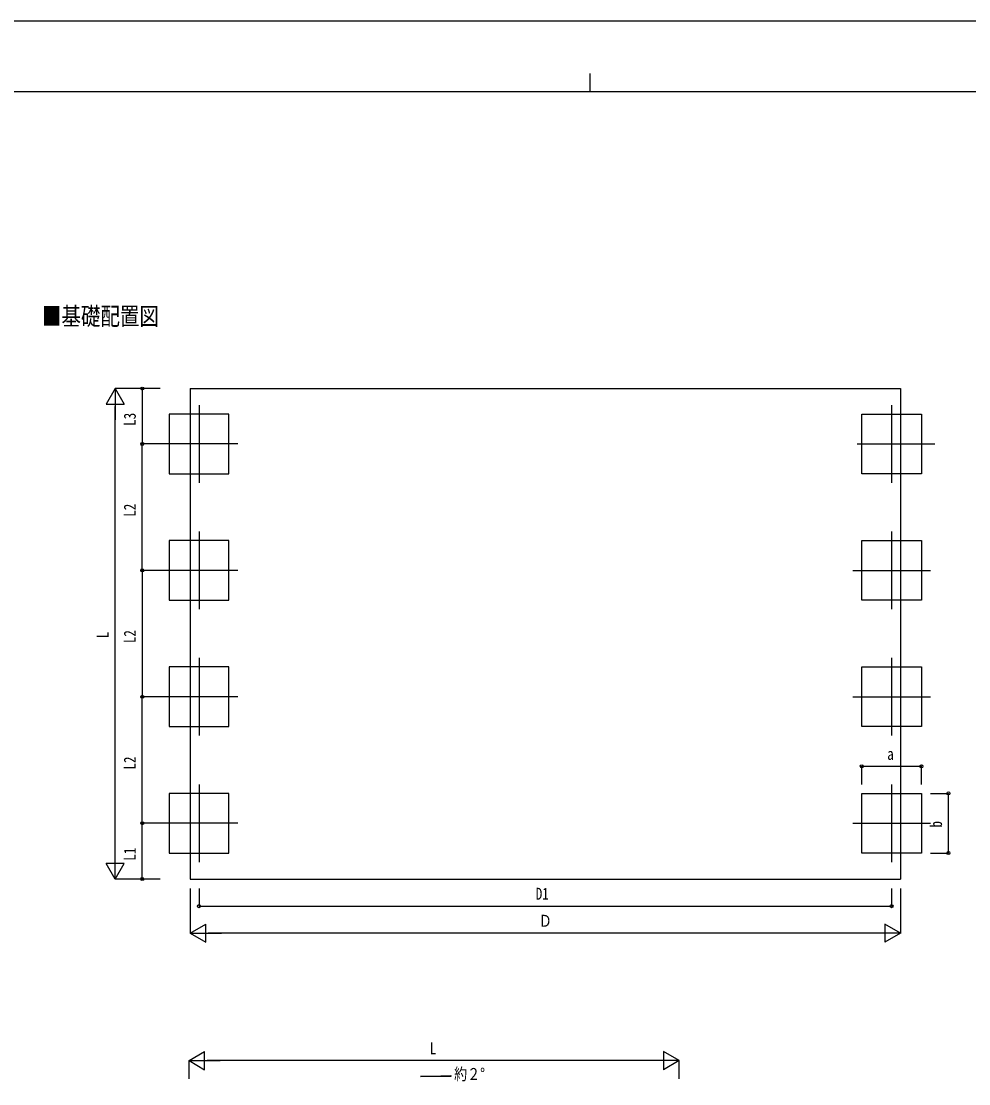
# Model space of a CAD drawing. Units: millimetres, scale not verified. Extents: x -16820 to 16820, y -11880 to 11880.
# Drawn here: x -6322 to 4177, y 114 to 11880 of the extents above; entities that cross this region are included whole.
import ezdxf
from ezdxf.enums import TextEntityAlignment as Align

# ---------------------------------------------------------------- set-up
doc = ezdxf.new("R2010")
doc.units = ezdxf.units.MM
doc.header["$LTSCALE"] = 50
for name, color, linetype in [('0-2_USER1', 3, 'Continuous'), ('0-4_YKK_12', 2, 'Continuous'), ('0-6_YKK_A1', 4, 'Continuous'), ('0-7_YKK_D', 6, 'Continuous'), ('0-8_YKK_ZWAK', 7, 'Continuous')]:
    doc.layers.add(name, color=color, linetype=linetype)
doc.styles.add('ＭＳ ゴシック', font='')
doc.styles.get('ＭＳ ゴシック').set_extended_font_data('MS Gothic')

msp = doc.modelspace()

# ---------------------------------------------------------------- linework, layer by layer
at = {"layer": '0-4_YKK_12'}
for p, q in [((-4351.2, 7628.9), (-4351.2, 6768.9)), ((3321.8, 7628.9), (3321.8, 6768.9)), ((-3921.2, 7198.9), (-4781.2, 7198.9)), ((2941.8, 7198.9), (3801.8, 7198.9)), ((-4351.2, 6228.9), (-4351.2, 5368.9)), ((3321.8, 6228.9), (3321.8, 5368.9)), ((-3921.2, 5798.9), (-4781.2, 5798.9)), ((2891.8, 5798.9), (3751.8, 5798.9)), ((-4351.2, 4828.9), (-4351.2, 3968.9)), ((3321.8, 4828.9), (3321.8, 3968.9)), ((-3921.2, 4398.9), (-4781.2, 4398.9)), ((2891.8, 4398.9), (3751.8, 4398.9)), ((-4351.2, 3428.9), (-4351.2, 2568.9)), ((3321.8, 3428.9), (3321.8, 2568.9)), ((-3921.2, 2998.9), (-4781.2, 2998.9)), ((2891.8, 2998.9), (3751.8, 2998.9))]:
    msp.add_line(p, q, dxfattribs=at)
at = {"layer": '0-6_YKK_A1'}
for p, q in [((-4449.7, 7812.08), (-4449.7, 2380.3)), ((-4449.7, 2380.3), (3420.3, 2380.3)), ((-1899.38, 192.19), (-1563.38, 204.6)), ((-1563.38, 192.19), (-1899.38, 192.19)), ((-1563.38, 204.6), (-1563.38, 192.19))]:
    msp.add_line(p, q, dxfattribs=at)
msp.add_lwpolyline([(-4449.7, 7812.08), (3420.3, 7812.08), (3420.3, 2380.3)], dxfattribs=at)
for points in [[(-4021.2, 6868.9), (-4021.2, 7528.9), (-4681.2, 7528.9), (-4681.2, 6868.9)], [(2991.8, 6868.9), (2991.8, 7528.9), (3651.8, 7528.9), (3651.8, 6868.9)], [(-4021.2, 5468.9), (-4021.2, 6128.9), (-4681.2, 6128.9), (-4681.2, 5468.9)], [(2991.8, 5468.9), (2991.8, 6128.9), (3651.8, 6128.9), (3651.8, 5468.9)], [(-4021.2, 4068.9), (-4021.2, 4728.9), (-4681.2, 4728.9), (-4681.2, 4068.9)], [(2991.8, 4068.9), (2991.8, 4728.9), (3651.8, 4728.9), (3651.8, 4068.9)], [(-4021.2, 2668.9), (-4021.2, 3328.9), (-4681.2, 3328.9), (-4681.2, 2668.9)], [(2991.8, 2668.9), (2991.8, 3328.9), (3651.8, 3328.9), (3651.8, 2668.9)]]:
    msp.add_lwpolyline(points, close=True, dxfattribs=at)
at = {"layer": '0-7_YKK_D'}
for p, q in [((-5281.2, 7812.08), (-5381.2, 7638.87)), ((-4781.2, 7812.08), (-5282.2, 7812.08)), ((-5281.2, 7812.08), (-5181.2, 7638.87)), ((-5281.2, 7812.08), (-5281.2, 7465.67)), ((-4781.2, 7812.08), (-4982.2, 7812.08)), ((-4981.2, 7812.08), (-4981.2, 7198.9)), ((-5381.2, 7638.87), (-5181.2, 7638.87)), ((-5281.2, 2580.3), (-5281.2, 7612.08)), ((-4782.2, 7198.9), (-4982.2, 7198.9)), ((-4781.2, 7198.9), (-4982.2, 7198.9)), ((-4981.2, 5798.9), (-4981.2, 7198.9)), ((-4781.2, 5798.9), (-4982.2, 5798.9)), ((-4781.2, 5798.9), (-4982.2, 5798.9)), ((-4981.2, 5798.9), (-4981.2, 4398.9)), ((-4781.2, 4398.9), (-4982.2, 4398.9)), ((-4781.2, 4398.9), (-4982.2, 4398.9)), ((-4981.2, 2998.9), (-4981.2, 4398.9)), ((2991.8, 3428.9), (2991.8, 3629.9)), ((2991.8, 3628.9), (3651.8, 3628.9)), ((3651.8, 3428.9), (3651.8, 3629.9)), ((3751.8, 3328.9), (3952.8, 3328.9)), ((3951.8, 2668.9), (3951.8, 3328.9)), ((-4781.2, 2998.9), (-4982.2, 2998.9)), ((-4781.2, 2998.9), (-4982.2, 2998.9)), ((-4981.2, 2380.3), (-4981.2, 2998.9)), ((-5281.2, 2380.3), (-5281.2, 2726.71)), ((3751.8, 2668.9), (3952.8, 2668.9)), ((-5281.2, 2380.3), (-5381.2, 2553.5)), ((-5181.2, 2553.5), (-5381.2, 2553.5)), ((-5281.2, 2380.3), (-5181.2, 2553.5)), ((-4781.2, 2380.3), (-5282.2, 2380.3)), ((-4781.2, 2380.3), (-4982.2, 2380.3)), ((-4449.7, 2276.83), (-4449.7, 1779.3)), ((-4351.2, 2276.83), (-4351.2, 2079.3)), ((3321.8, 2276.83), (3321.8, 2079.3)), ((3420.3, 2276.83), (3420.3, 1779.3)), ((-4351.2, 2080.3), (3321.8, 2080.3)), ((-4449.7, 1780.3), (-4276.5, 1880.3)), ((-4449.7, 1780.3), (-4276.5, 1680.3)), ((-4449.7, 1780.3), (-4103.29, 1780.3)), ((-4276.5, 1680.3), (-4276.5, 1880.3)), ((3220.3, 1780.3), (-4249.7, 1780.3)), ((3420.3, 1780.3), (3073.89, 1780.3)), ((3420.3, 1780.3), (3247.09, 1880.3)), ((3247.09, 1880.3), (3247.09, 1680.3)), ((3420.3, 1780.3), (3247.09, 1680.3)), ((-4462.67, 369.45), (-4289.46, 469.45)), ((-4462.67, 169.45), (-4462.67, 370.45)), ((-4462.67, 369.45), (-4289.46, 269.45)), ((-4462.67, 369.45), (-4116.26, 369.45)), ((-4289.46, 269.45), (-4289.46, 469.45)), ((769.12, 369.45), (-4262.67, 369.45)), ((969.12, 369.45), (622.71, 369.45)), ((969.12, 369.45), (795.91, 469.45)), ((795.91, 469.45), (795.91, 269.45)), ((969.12, 369.45), (795.91, 269.45)), ((969.12, 169.45), (969.12, 370.45))]:
    msp.add_line(p, q, dxfattribs=at)
for centre in [(-4981.2, 7812.08), (-4981.2, 7198.9), (-4981.2, 7198.9), (-4981.2, 5798.9), (-4981.2, 5798.9), (-4981.2, 4398.9), (-4981.2, 4398.9), (2991.8, 3628.9), (3651.8, 3628.9), (3951.8, 3328.9), (-4981.2, 2998.9), (-4981.2, 2998.9), (3951.8, 2668.9), (-4981.2, 2380.3), (-4351.2, 2080.3), (3321.8, 2080.3)]:
    msp.add_circle(centre, 17, dxfattribs=at)
at = {"layer": '0-8_YKK_ZWAK'}
for p, q in [((-19.92, 11300), (-19.92, 11100)), ((15580.08, 11100), (-15619.92, 11100))]:
    msp.add_line(p, q, dxfattribs=at)
msp.add_lwpolyline([(-16820, -11880), (16820, -11880), (16820, 11880), (-16820, 11880)], close=True, dxfattribs=at)

# ---------------------------------------------------------------- texts
at = {"layer": '0-2_USER1', "style": 'ＭＳ ゴシック', "width": 0.8}
msp.add_text('■基礎配置図', height=197.9, dxfattribs=at).set_placement((-6092.19, 8455), align=Align.BOTTOM_LEFT)
at = {"layer": '0-6_YKK_A1', "style": 'ＭＳ ゴシック', "width": 0.8}
msp.add_text('約２°', height=132, dxfattribs=at).set_placement((-1524.74, 115.85), align=Align.BOTTOM_LEFT)
at = {"layer": '0-7_YKK_D', "style": 'ＭＳ ゴシック', "width": 0.8}
for s, p in [('L3', (-5013.2, 7399.89)), ('L2', (-5013.2, 6393.3)), ('L', (-5313.2, 5048.19)), ('L2', (-5013.2, 4993.3)), ('L2', (-5013.2, 3593.3)), ('b', (3919.8, 2950.9)), ('L1', (-5013.2, 2584))]:
    msp.add_text(s, height=132, rotation=90, dxfattribs=at).set_placement(p, align=Align.BOTTOM_LEFT)
for s, p in [('a', (3273.8, 3660.9)), ('D1', (-620.3, 2112.3)), ('Ｄ', (-586.7, 1812.3)), ('L', (-1794.77, 401.45))]:
    msp.add_text(s, height=132, dxfattribs=at).set_placement(p, align=Align.BOTTOM_LEFT)

doc.saveas('drawing.dxf')
